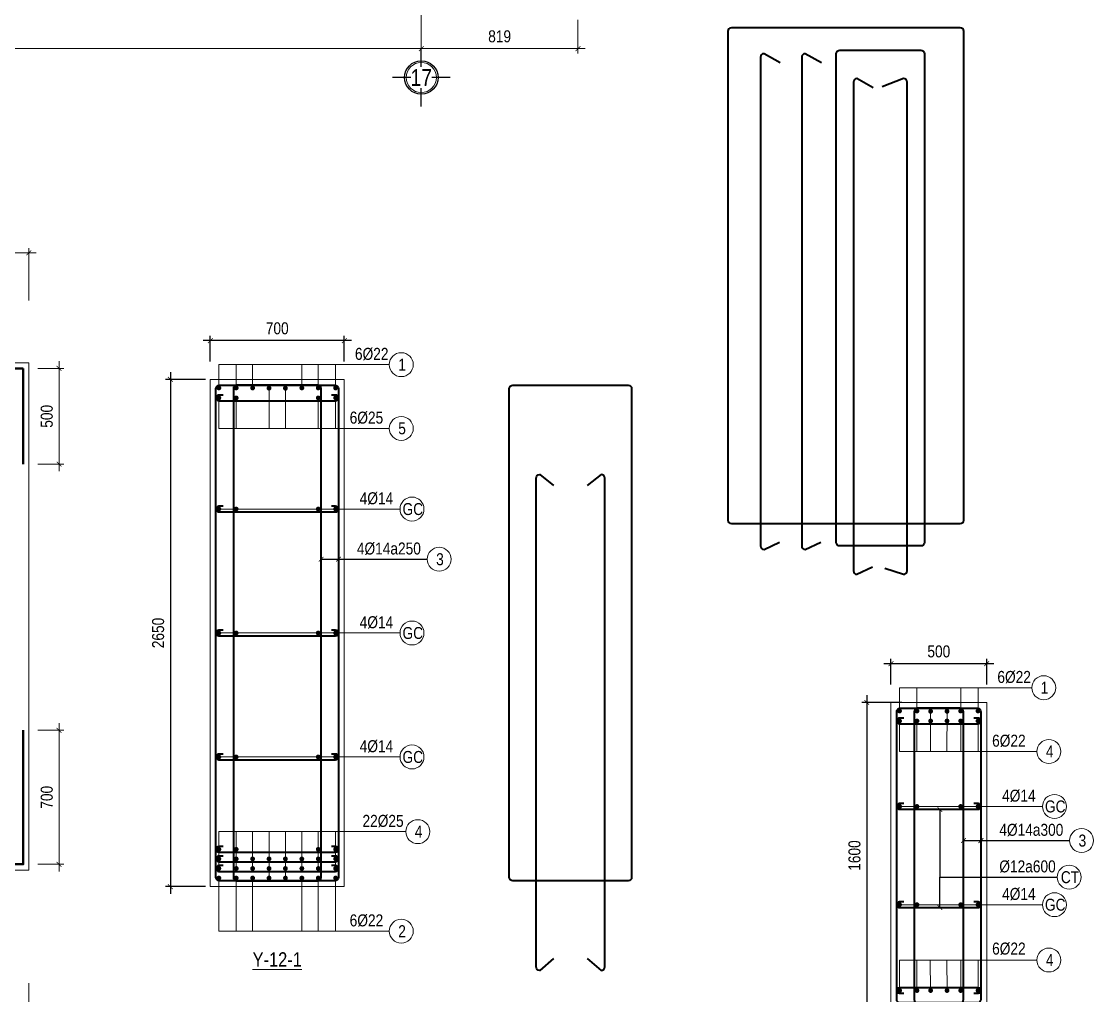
# Model space of a CAD drawing. Header units: millimetres. Extents: x 3014920 to 3563667, y -1638653 to -1356471.
# Drawn here: x 3159477 to 3165078, y -1615608 to -1610520 of the extents above; entities that cross this region are included whole.
import ezdxf
from ezdxf.enums import TextEntityAlignment as Align

# ---------------------------------------------------------------- set-up
doc = ezdxf.new("R2010")
doc.units = ezdxf.units.MM
doc.header["$MEASUREMENT"] = 0
doc.header["$PDMODE"] = 2
doc.layers.get('0').update_dxf_attribs({"lineweight": 9})
doc.layers.get('Defpoints').update_dxf_attribs({"color": 10, "lineweight": 0})
for name, color, linetype, lineweight in [('2', 2, 'Continuous', 20), ('CDAI', 21, 'Continuous', 40), ('CTHEP', 50, 'Continuous', 50), ('DBAO', 90, 'Continuous', 13), ('DGIONG', 130, 'Continuous', 13), ('KTH', 154, 'Continuous', 9), ('TEXT', 7, 'Continuous', 15)]:
    doc.layers.add(name, color=color, linetype=linetype, lineweight=lineweight)
doc.layers.add('8', color=8, linetype='Continuous')
doc.styles.add('HELVECONDENSE', font='VHELVCN_0.TTF')
doc.styles.add('Star-HelCon', font='VHELVCN_0.TTF')
doc.styles.add('TTP-HelCon', font='VHELVCN_0.TTF')
doc.dimstyles.new('TTP-25', dxfattribs={"dimscale": 25, "dimtxt": 2.5, "dimasz": 1, "dimexe": 1, "dimexo": 1, "dimgap": 0.09, "dimtad": 0, "dimdec": 4, "dimrnd": 1, "dimzin": 9, "dimdsep": 46, "dimtxsty": 'TTP-HelCon', "dimblk": 'ARCHTICK', "dimcen": 0.09, "dimdle": 1.5, "dimclrd": 256, "dimclre": 256, "dimclrt": 7, "dimadec": 0, "dimazin": 0, "dimtfac": 1, "dimtdec": 4, "dimtmove": 0, "dimatfit": 3, "dimldrblk": 'ARCHTICK', "dimfxl": 1, "dimtvp": 1, "dimtolj": 1, "dimtzin": 0, "dimarcsym": 0})

# ---------------------------------------------------------------- blocks, each defined once
blk = doc.blocks.new('_ArchTick')
at = {"color": 0, "linetype": 'ByBlock', "const_width": 0.15}
blk.add_lwpolyline([(-0.5, -0.5), (0.5, 0.5)], dxfattribs=at)
blk = doc.blocks.new('*D2740')
at = {"layer": 'Defpoints', "color": 0, "transparency": 16777216}
for p in [(400, 65.3), (10850, 65.3), (400, -475.6)]:
    blk.add_point(p, dxfattribs=at)
at = {"layer": 'KTH', "lineweight": -2, "transparency": 16777216}
for p, q in [((400, 40.3), (400, -500.6)), ((10850, 40.3), (10850, -500.6)), ((10887.5, -475.6), (362.5, -475.6))]:
    blk.add_line(p, q, dxfattribs=at)
at = {"layer": 'KTH', "lineweight": -2, "transparency": 16777216, "xscale": 25, "yscale": 25, "zscale": 25, "rotation": 180}
blk.add_blockref('_ArchTick', (400, -475.6), dxfattribs=at)
at = {"layer": 'KTH', "lineweight": -2, "transparency": 16777216, "xscale": 25, "yscale": 25, "zscale": 25}
blk.add_blockref('_ArchTick', (10850, -475.6), dxfattribs=at)
at = {"layer": 'KTH', "color": 7, "transparency": 16777216, "insert": (5625, -411.7), "char_height": 62.5, "attachment_point": 5, "style": 'TTP-HelCon'}
blk.add_mtext('\\A1;10450', dxfattribs=at)
blk = doc.blocks.new('*D2747')
at = {"layer": 'Defpoints', "color": 0, "transparency": 16777216}
for p in [(10850, -334.5), (11668.5, -300.6), (11668.5, -475.6)]:
    blk.add_point(p, dxfattribs=at)
at = {"layer": 'KTH', "lineweight": -2, "transparency": 16777216}
for p, q in [((11668.5, -325.6), (11668.5, -500.6)), ((10850, -359.5), (10850, -500.6)), ((10812.5, -475.6), (11706, -475.6))]:
    blk.add_line(p, q, dxfattribs=at)
at = {"layer": 'KTH', "lineweight": -2, "transparency": 16777216, "xscale": 25, "yscale": 25, "zscale": 25, "rotation": 180}
blk.add_blockref('_ArchTick', (10850, -475.6), dxfattribs=at)
at = {"layer": 'KTH', "lineweight": -2, "transparency": 16777216, "xscale": 25, "yscale": 25, "zscale": 25}
blk.add_blockref('_ArchTick', (11668.5, -475.6), dxfattribs=at)
at = {"layer": 'KTH', "color": 7, "transparency": 16777216, "insert": (11259.3, -411.7), "char_height": 62.5, "attachment_point": 5, "style": 'TTP-HelCon'}
blk.add_mtext('\\A1;819', dxfattribs=at)
blk = doc.blocks.new('dau truc')
blk.add_circle((0, 0), 180)
at = {"layer": '8'}
for p, q in [((0, 127), (0, 345)), ((-127, 0), (-345, 0)), ((0, -345), (0, -127)), ((345, 0), (127, 0))]:
    blk.add_line(p, q, dxfattribs=at)
blk.add_circle((0, 0), 200, dxfattribs=at)
at = {"layer": 'TEXT', "style": 'HELVECONDENSE'}
blk.add_attdef('A', text='', height=233, dxfattribs=at).set_placement((0, 0), align=Align.MIDDLE)
blk = doc.blocks.new('*D377')
at = {"layer": 'Defpoints', "color": 0, "ltscale": 500, "transparency": 16777216}
for p in [(3160463.2, -1612389.1), (3160255, -1615039.1), (3160463.2, -1615039.1)]:
    blk.add_point(p, dxfattribs=at)
at = {"layer": 'KTH', "lineweight": -2, "ltscale": 500, "transparency": 16777216}
for p, q in [((3160438.2, -1612389.1), (3160230, -1612389.1)), ((3160255, -1612351.6), (3160255, -1615076.6)), ((3160438.2, -1615039.1), (3160230, -1615039.1))]:
    blk.add_line(p, q, dxfattribs=at)
at = {"layer": 'KTH', "lineweight": -2, "ltscale": 500, "transparency": 16777216, "xscale": 25, "yscale": 25, "zscale": 25}
for p, rotation in [((3160255, -1612389.1), 90), ((3160255, -1615039.1), 270)]:
    blk.add_blockref('_ArchTick', p, dxfattribs=dict(at, rotation=rotation))
at = {"layer": 'KTH', "color": 7, "ltscale": 500, "transparency": 16777216, "insert": (3160191.1, -1613714.1), "char_height": 62.5, "attachment_point": 5, "rotation": 90, "style": 'TTP-HelCon'}
blk.add_mtext('\\A1;2650', dxfattribs=at)
blk = doc.blocks.new('*D378')
at = {"layer": 'Defpoints', "color": 0, "ltscale": 500, "transparency": 16777216}
for p in [(3160463.2, -1612186.9), (3160463.2, -1612320.1), (3161163.2, -1612320.1)]:
    blk.add_point(p, dxfattribs=at)
at = {"layer": 'KTH', "lineweight": -2, "ltscale": 500, "transparency": 16777216}
for p, q in [((3160463.2, -1612295.1), (3160463.2, -1612161.9)), ((3161163.2, -1612295.1), (3161163.2, -1612161.9)), ((3161200.7, -1612186.9), (3160425.7, -1612186.9))]:
    blk.add_line(p, q, dxfattribs=at)
at = {"layer": 'KTH', "lineweight": -2, "ltscale": 500, "transparency": 16777216, "xscale": 25, "yscale": 25, "zscale": 25, "rotation": 180}
blk.add_blockref('_ArchTick', (3160463.2, -1612186.9), dxfattribs=at)
at = {"layer": 'KTH', "lineweight": -2, "ltscale": 500, "transparency": 16777216, "xscale": 25, "yscale": 25, "zscale": 25}
blk.add_blockref('_ArchTick', (3161163.2, -1612186.9), dxfattribs=at)
at = {"layer": 'KTH', "color": 7, "ltscale": 500, "transparency": 16777216, "insert": (3160813.2, -1612123), "char_height": 62.5, "attachment_point": 5, "style": 'TTP-HelCon'}
blk.add_mtext('\\A1;700', dxfattribs=at)
blk = doc.blocks.new('*D2760')
at = {"layer": 'Defpoints', "color": 0, "transparency": 16777216}
for p in [(-30, 604), (-30, 330), (8769.8, 330)]:
    blk.add_point(p, dxfattribs=at)
at = {"layer": 'KTH', "lineweight": -2, "transparency": 16777216}
for p, q in [((-30, 355), (-30, 629)), ((8769.8, 355), (8769.8, 629)), ((8807.3, 604), (-67.5, 604))]:
    blk.add_line(p, q, dxfattribs=at)
at = {"layer": 'KTH', "lineweight": -2, "transparency": 16777216, "xscale": 25, "yscale": 25, "zscale": 25, "rotation": 180}
blk.add_blockref('_ArchTick', (-30, 604), dxfattribs=at)
at = {"layer": 'KTH', "lineweight": -2, "transparency": 16777216, "xscale": 25, "yscale": 25, "zscale": 25}
blk.add_blockref('_ArchTick', (8769.8, 604), dxfattribs=at)
at = {"layer": 'KTH', "color": 7, "transparency": 16777216, "insert": (4369.9, 667.8), "char_height": 62.5, "attachment_point": 5, "style": 'TTP-HelCon'}
blk.add_mtext('\\A1;8800', dxfattribs=at)
blk = doc.blocks.new('*D2761')
at = {"layer": 'Defpoints', "color": 0, "transparency": 16777216}
for p in [(-30, -3185.5), (8770, -3185.5), (8770, -3610.5)]:
    blk.add_point(p, dxfattribs=at)
at = {"layer": 'KTH', "lineweight": -2, "transparency": 16777216}
for p, q in [((-30, -3210.5), (-30, -3635.5)), ((8770, -3210.5), (8770, -3635.5)), ((-67.5, -3610.5), (8807.5, -3610.5))]:
    blk.add_line(p, q, dxfattribs=at)
at = {"layer": 'KTH', "lineweight": -2, "transparency": 16777216, "xscale": 25, "yscale": 25, "zscale": 25, "rotation": 180}
blk.add_blockref('_ArchTick', (-30, -3610.5), dxfattribs=at)
at = {"layer": 'KTH', "lineweight": -2, "transparency": 16777216, "xscale": 25, "yscale": 25, "zscale": 25}
blk.add_blockref('_ArchTick', (8770, -3610.5), dxfattribs=at)
at = {"layer": 'KTH', "color": 7, "transparency": 16777216, "insert": (4370, -3546.7), "char_height": 62.5, "attachment_point": 5, "style": 'TTP-HelCon'}
blk.add_mtext('\\A1;8800', dxfattribs=at)
blk = doc.blocks.new('*D2765')
at = {"layer": 'Defpoints', "color": 0, "transparency": 16777216}
for p in [(8791.6, 0), (8791.6, -500), (8927.3, -500)]:
    blk.add_point(p, dxfattribs=at)
at = {"layer": 'KTH', "lineweight": -2, "transparency": 16777216}
for p, q in [((8927.3, 37.5), (8927.3, -537.5)), ((8816.6, 0), (8952.3, 0)), ((8816.6, -500), (8952.3, -500))]:
    blk.add_line(p, q, dxfattribs=at)
at = {"layer": 'KTH', "lineweight": -2, "transparency": 16777216, "xscale": 25, "yscale": 25, "zscale": 25}
for p, rotation in [((8927.3, 0), 90), ((8927.3, -500), 270)]:
    blk.add_blockref('_ArchTick', p, dxfattribs=dict(at, rotation=rotation))
at = {"layer": 'KTH', "color": 7, "transparency": 16777216, "insert": (8863.5, -250), "char_height": 62.5, "attachment_point": 5, "rotation": 90, "style": 'TTP-HelCon'}
blk.add_mtext('\\A1;500', dxfattribs=at)
blk = doc.blocks.new('*D2766')
at = {"layer": 'Defpoints', "color": 0, "transparency": 16777216}
for p in [(8791.6, -1890), (8791.6, -2590), (8927.3, -2590)]:
    blk.add_point(p, dxfattribs=at)
at = {"layer": 'KTH', "lineweight": -2, "transparency": 16777216}
for p, q in [((8816.6, -1890), (8952.3, -1890)), ((8927.3, -1852.5), (8927.3, -2627.5)), ((8816.6, -2590), (8952.3, -2590))]:
    blk.add_line(p, q, dxfattribs=at)
at = {"layer": 'KTH', "lineweight": -2, "transparency": 16777216, "xscale": 25, "yscale": 25, "zscale": 25}
for p, rotation in [((8927.3, -1890), 90), ((8927.3, -2590), 270)]:
    blk.add_blockref('_ArchTick', p, dxfattribs=dict(at, rotation=rotation))
at = {"layer": 'KTH', "color": 7, "transparency": 16777216, "insert": (8863.5, -2240), "char_height": 62.5, "attachment_point": 5, "rotation": 90, "style": 'TTP-HelCon'}
blk.add_mtext('\\A1;700', dxfattribs=at)
blk = doc.blocks.new('*D2107')
at = {"layer": 'Defpoints', "color": 0, "ltscale": 500, "transparency": 16777216}
for p in [(3164101.1, -1614076.7), (3163892.9, -1615676.7), (3164101.1, -1615676.7)]:
    blk.add_point(p, dxfattribs=at)
at = {"layer": 'KTH', "lineweight": -2, "ltscale": 500, "transparency": 16777216}
for p, q in [((3164076.1, -1614076.7), (3163867.9, -1614076.7)), ((3163892.9, -1614039.2), (3163892.9, -1615714.2)), ((3164076.1, -1615676.7), (3163867.9, -1615676.7))]:
    blk.add_line(p, q, dxfattribs=at)
at = {"layer": 'KTH', "lineweight": -2, "ltscale": 500, "transparency": 16777216, "xscale": 25, "yscale": 25, "zscale": 25}
for p, rotation in [((3163892.9, -1614076.7), 90), ((3163892.9, -1615676.7), 270)]:
    blk.add_blockref('_ArchTick', p, dxfattribs=dict(at, rotation=rotation))
at = {"layer": 'KTH', "color": 7, "ltscale": 500, "transparency": 16777216, "insert": (3163829, -1614876.7), "char_height": 62.5, "attachment_point": 5, "rotation": 90, "style": 'TTP-HelCon'}
blk.add_mtext('\\A1;1600', dxfattribs=at)
blk = doc.blocks.new('*D2108')
at = {"layer": 'Defpoints', "color": 0, "ltscale": 500, "transparency": 16777216}
for p in [(3164019.6, -1613874.5), (3164019.6, -1614007.7), (3164519.6, -1614007.7)]:
    blk.add_point(p, dxfattribs=at)
at = {"layer": 'KTH', "lineweight": -2, "ltscale": 500, "transparency": 16777216}
for p, q in [((3164019.6, -1613982.7), (3164019.6, -1613849.5)), ((3164519.6, -1613982.7), (3164519.6, -1613849.5)), ((3164557.1, -1613874.5), (3163982.1, -1613874.5))]:
    blk.add_line(p, q, dxfattribs=at)
at = {"layer": 'KTH', "lineweight": -2, "ltscale": 500, "transparency": 16777216, "xscale": 25, "yscale": 25, "zscale": 25, "rotation": 180}
blk.add_blockref('_ArchTick', (3164019.6, -1613874.5), dxfattribs=at)
at = {"layer": 'KTH', "lineweight": -2, "ltscale": 500, "transparency": 16777216, "xscale": 25, "yscale": 25, "zscale": 25}
blk.add_blockref('_ArchTick', (3164519.6, -1613874.5), dxfattribs=at)
at = {"layer": 'KTH', "color": 7, "ltscale": 500, "transparency": 16777216, "insert": (3164269.6, -1613810.6), "char_height": 62.5, "attachment_point": 5, "style": 'TTP-HelCon'}
blk.add_mtext('\\A1;500', dxfattribs=at)
blk = doc.blocks.new('2Y-11')
at = {"layer": '2', "ltscale": 300}
ref = blk.add_blockref('dau truc', (10850.00511, -626.43588), dxfattribs=dict(at, xscale=0.4367131295148283, yscale=0.4367131295148283, zscale=0.4367131295148283))
ref.add_attrib('A', '17', dxfattribs={"layer": 'TEXT', "height": 87.5, "style": 'HELVECONDENSE'}).set_placement((10850.00511, -626.43588), align=Align.MIDDLE)
at = {"layer": 'KTH'}
dim = blk.add_linear_dim(base=(400, -475.57134), p1=(10850, 65.32625), p2=(400, 65.32625), dimstyle='TTP-25', override={"dimtmove": 1}, dxfattribs=at)
dim.commit()
dim.dimension.update_dxf_attribs({"geometry": '*D2740', "text_midpoint": (5625, -411.73801)})
dim = blk.add_linear_dim(base=(11668.5243, -475.57134), p1=(10850, -334.51339), p2=(11668.5243, -300.6156), angle=180, dimstyle='TTP-25', override={"dimtmove": 1}, dxfattribs=at)
dim.commit()
dim.dimension.update_dxf_attribs({"geometry": '*D2747', "text_midpoint": (11259.26215, -411.73801)})
blk = doc.blocks.new('2Y-12')
at = {"layer": 'CTHEP'}
for p, q in [((0, 0), (8740.05047, 0)), ((8740.05047, 0), (8740.05047, -500))]:
    blk.add_line(p, q, dxfattribs=at)
blk.add_lwpolyline([(8740.05047, -1890), (8740.05047, -2589.99999), (0, -2590)], dxfattribs=at)
at = {"layer": 'DBAO'}
for p in [(7770.0075, 30), (8770.05047, -2620)]:
    blk.add_line(p, (8770.05047, 30), dxfattribs=at)
at = {"layer": 'DBAO', "linetype": 'Continuous'}
blk.add_line((8770.04297, 30), (8770.04297, -2620), dxfattribs=at)
at = {"layer": 'DBAO', "linetype": 'Continuous', "flags": 128}
blk.add_lwpolyline([(8770.04297, -2620), (-30, -2620), (-30, 30)], dxfattribs=at)
at = {"layer": 'KTH'}
dim = blk.add_linear_dim(base=(-30, 604.00461), p1=(8769.80353, 330), p2=(-30, 330), dimstyle='TTP-25', override={"dimtmove": 1}, dxfattribs=at)
dim.commit()
dim.dimension.update_dxf_attribs({"geometry": '*D2760', "text_midpoint": (4369.90177, 667.83794)})
for base, p1, p2, angle, picture, middle in [((8927.31973, -500), (8791.6335, 0), (8791.6335, -500), 90, '*D2765', (8863.48639, -250)), ((8927.31973, -2590), (8791.6335, -1890), (8791.6335, -2590), 90, '*D2766', (8863.48639, -2240)), ((8770.04297, -3610.49587), (-30, -3185.54014), (8770.04297, -3185.54014), 180, '*D2761', (4370.02148, -3546.66254))]:
    dim = blk.add_linear_dim(base=base, p1=p1, p2=p2, angle=angle, dimstyle='TTP-25', override={"dimtmove": 1}, dxfattribs=at)
    dim.commit()
    dim.dimension.update_dxf_attribs({"geometry": picture, "text_midpoint": middle})

msp = doc.modelspace()

# ---------------------------------------------------------------- linework, layer by layer
at = {"layer": 'CDAI'}
for points in [[(3164381.31462, -1610552.62549), (3163185.81462, -1610552.62549, 0.4142135624), (3163167.06462, -1610571.37549), (3163167.06462, -1613123.87549, 0.4142135624), (3163185.81462, -1613142.62549), (3164381.31462, -1613142.62549, 0.4142135624), (3164400.06462, -1613123.87549), (3164400.06462, -1610571.37549, 0.4142135624)], [(3163752.13966, -1610669.40836), (3164175.71109, -1610669.40837, -0.4142135624), (3164194.46109, -1610688.15837), (3164194.46109, -1613240.65837, -0.4142135624), (3164175.71109, -1613259.40837), (3163752.13966, -1613259.40837, -0.4142135624), (3163733.38966, -1613240.65837), (3163733.38966, -1610688.15836, -0.4142135624)], [(3164068.33709, -1614106.71773), (3164470.83709, -1614106.71773, -0.4142135624), (3164489.58709, -1614125.46773), (3164489.58709, -1615627.96773, -0.4142135624), (3164470.83709, -1615646.71773), (3164068.33709, -1615646.71773, -0.4142135624), (3164049.58709, -1615627.96773), (3164049.58709, -1614125.46773, -0.4142135624)], [(3164380.12281, -1614106.71773), (3164159.05138, -1614106.71774, 0.4142135624), (3164140.30138, -1614125.46774), (3164140.30138, -1615627.96774, 0.4142135624), (3164159.05138, -1615646.71774), (3164380.12281, -1615646.71773, 0.4142135624), (3164398.87281, -1615627.96773), (3164398.87281, -1614125.46773, 0.4142135624)]]:
    msp.add_lwpolyline(points, format="xyb", close=True, dxfattribs=at)
for points in [[(3163440.45269, -1610736.2876), (3163356.28787, -1610688.167, 0.4142135624), (3163337.53787, -1610706.917), (3163337.53787, -1613259.417, 0.4142135624), (3163356.28787, -1613278.167), (3163436.95381, -1613239.74693)], [(3163656.17591, -1610736.2876), (3163572.01109, -1610688.167, 0.4142135624), (3163553.26109, -1610706.917), (3163553.26109, -1613259.417, 0.4142135624), (3163572.01109, -1613278.167), (3163652.67703, -1613239.74693)], [(3163926.30448, -1610865.64226), (3163842.13966, -1610817.52166, 0.4142135624), (3163823.38966, -1610836.27166), (3163823.38966, -1613388.77166, 0.4142135624), (3163842.13966, -1613407.52166), (3163922.8056, -1613369.10158)], [(3163986.84613, -1613375.72239), (3164085.71109, -1613407.52166, 0.4142135624), (3164104.46109, -1613388.77166), (3164104.46109, -1610836.27166, 0.4142135624), (3164085.71109, -1610817.52166), (3163972.96603, -1610861.81474)], [(3164086.50708, -1614158.64952), (3164064.58709, -1614158.64952, 0.4142135624), (3164049.58709, -1614173.64952, 0.4142135624), (3164064.58709, -1614188.64952), (3164474.58709, -1614188.64952, 0.4142135624), (3164489.58709, -1614173.64952, 0.4142135624), (3164474.58709, -1614158.64952), (3164452.6671, -1614158.64952)], [(3164086.50708, -1614605.05107), (3164064.58709, -1614605.05107, 0.4142135624), (3164049.58709, -1614620.05107, 0.4142135624), (3164064.58709, -1614635.05107), (3164474.58709, -1614635.05107, 0.4142135624), (3164489.58709, -1614620.05107, 0.4142135624), (3164474.58709, -1614605.05107), (3164452.6671, -1614605.05107)], [(3164086.50708, -1615118.3844), (3164064.58709, -1615118.3844, 0.4142135624), (3164049.58709, -1615133.3844, 0.4142135624), (3164064.58709, -1615148.3844), (3164474.58709, -1615148.3844, 0.4142135624), (3164489.58709, -1615133.3844, 0.4142135624), (3164474.58709, -1615118.3844), (3164452.6671, -1615118.3844)], [(3164086.50708, -1615596.70224), (3164064.58709, -1615596.70224, -0.4142135624), (3164049.58709, -1615581.70224, -0.4142135624), (3164064.58709, -1615566.70224), (3164474.58709, -1615566.70224, -0.4142135624), (3164489.58709, -1615581.70224, -0.4142135624), (3164474.58709, -1615596.70224), (3164452.6671, -1615596.70224)]]:
    msp.add_lwpolyline(points, format="xyb", dxfattribs=at)
at = {"layer": 'CDAI', "elevation": 0}
for points in [[(3160511.96043, -1612419.12339), (3161114.46043, -1612419.12339, -0.4142135624), (3161133.21043, -1612437.87339), (3161133.21043, -1614990.37339, -0.4142135624), (3161114.46043, -1615009.12339), (3160511.96043, -1615009.12339, -0.4142135624), (3160493.21043, -1614990.37339), (3160493.21043, -1612437.87339, -0.4142135624)], [(3161023.74615, -1612419.12339), (3160602.67472, -1612419.12339, 0.4142135624), (3160583.92472, -1612437.87339), (3160583.92472, -1614990.37339, 0.4142135624), (3160602.67472, -1615009.12339), (3161023.74615, -1615009.12339, 0.4142135624), (3161042.49615, -1614990.37339), (3161042.49615, -1612437.87339, 0.4142135624)], [(3162043.61712, -1612419.12339), (3162646.11712, -1612419.12339, -0.4142135624), (3162664.86712, -1612437.87339), (3162664.86712, -1614990.37339, -0.4142135624), (3162646.11712, -1615009.12339), (3162043.61712, -1615009.12339, -0.4142135624), (3162024.86712, -1614990.37339), (3162024.86712, -1612437.87339, -0.4142135624)]]:
    msp.add_lwpolyline(points, format="xyb", close=True, dxfattribs=at)
for points in [[(3160530.13042, -1612471.05517), (3160508.21043, -1612471.05517, 0.4142135624), (3160493.21043, -1612486.05517, 0.4142135624), (3160508.21043, -1612501.05517), (3161118.21043, -1612501.05517, 0.4142135624), (3161133.21043, -1612486.05517, 0.4142135624), (3161118.21043, -1612471.05517), (3161096.29044, -1612471.05517)], [(3162257.17397, -1615413.86112), (3162184.33141, -1615476.79454, -0.4142135624), (3162165.58141, -1615458.04454), (3162165.58141, -1612905.54454, -0.4142135624), (3162184.33141, -1612886.79454), (3162257.17397, -1612943.19931)], [(3162432.56028, -1615413.86112), (3162505.40284, -1615476.79454, 0.4142135624), (3162524.15284, -1615458.04454), (3162524.15284, -1612905.54454, 0.4142135624), (3162505.40284, -1612886.79454), (3162432.56028, -1612943.19931)], [(3160530.13042, -1613051.62339), (3160508.21043, -1613051.62339, 0.4142135624), (3160493.21043, -1613066.62339, 0.4142135624), (3160508.21043, -1613081.62339), (3161118.21043, -1613081.62339, 0.4142135624), (3161133.21043, -1613066.62339, 0.4142135624), (3161118.21043, -1613051.62339), (3161096.29044, -1613051.62339)], [(3160530.13042, -1613699.12339), (3160508.21043, -1613699.12339, 0.4142135624), (3160493.21043, -1613714.12339, 0.4142135624), (3160508.21043, -1613729.12339), (3161118.21043, -1613729.12339, 0.4142135624), (3161133.21043, -1613714.12339, 0.4142135624), (3161118.21043, -1613699.12339), (3161096.29044, -1613699.12339)], [(3160530.13042, -1614346.62339), (3160508.21043, -1614346.62339, 0.4142135624), (3160493.21043, -1614361.62339, 0.4142135624), (3160508.21043, -1614376.62339), (3161118.21043, -1614376.62339, 0.4142135624), (3161133.21043, -1614361.62339, 0.4142135624), (3161118.21043, -1614346.62339), (3161096.29044, -1614346.62339)], [(3160530.13042, -1614829.12339), (3160508.21043, -1614829.12339, 0.4142135624), (3160493.21043, -1614844.12339, 0.4142135624), (3160508.21043, -1614859.12339), (3161118.21043, -1614859.12339, 0.4142135624), (3161133.21043, -1614844.12339, 0.4142135624), (3161118.21043, -1614829.12339), (3161096.29044, -1614829.12339)], [(3160530.13042, -1614879.12339), (3160508.21043, -1614879.12339, 0.4142135624), (3160493.21043, -1614894.12339, 0.4142135624), (3160508.21043, -1614909.12339), (3161118.21043, -1614909.12339, 0.4142135624), (3161133.21043, -1614894.12339, 0.4142135624), (3161118.21043, -1614879.12339), (3161096.29044, -1614879.12339)], [(3160530.13042, -1614929.12339), (3160508.21043, -1614929.12339, 0.4142135624), (3160493.21043, -1614944.12339, 0.4142135624), (3160508.21043, -1614959.12339), (3161118.21043, -1614959.12339, 0.4142135624), (3161133.21043, -1614944.12339, 0.4142135624), (3161118.21043, -1614929.12339), (3161096.29044, -1614929.12339)]]:
    msp.add_lwpolyline(points, format="xyb", dxfattribs=at)
at = {"layer": 'CTHEP', "const_width": 12.5, "elevation": 0}
for points in [[(3160501.96043, -1612434.12339, 1), (3160514.46043, -1612434.12339, 1)], [(3160592.67472, -1612434.12339, -1), (3160605.17472, -1612434.12339, -1)], [(3160678.38901, -1612434.12339, -1), (3160690.88901, -1612434.12339, -1)], [(3160764.10329, -1612435.58439, 1), (3160776.60329, -1612435.58439, 1)], [(3160862.31758, -1612435.58439, -1), (3160849.81758, -1612435.58439, -1)], [(3160948.03186, -1612434.12339, 1), (3160935.53186, -1612434.12339, 1)], [(3161033.74615, -1612434.12339, 1), (3161021.24615, -1612434.12339, 1)], [(3161111.96043, -1612434.12339, 1), (3161124.46043, -1612434.12339, 1)], [(3160501.96043, -1612486.05517, -1), (3160514.46043, -1612486.05517, -1)], [(3160592.67472, -1612486.05517, 1), (3160605.17472, -1612486.05517, 1)], [(3161033.74615, -1612486.05517, -1), (3161021.24615, -1612486.05517, -1)], [(3161111.96043, -1612486.05517, -1), (3161124.46043, -1612486.05517, -1)], [(3160501.96043, -1613066.62339, 1), (3160514.46043, -1613066.62339, 1)], [(3160592.67472, -1613066.62339, 1), (3160605.17472, -1613066.62339, 1)], [(3161021.24615, -1613066.62339, 1), (3161033.74615, -1613066.62339, 1)], [(3161111.96043, -1613066.62339, 1), (3161124.46043, -1613066.62339, 1)], [(3160501.96043, -1613714.12339, 1), (3160514.46043, -1613714.12339, 1)], [(3160592.67472, -1613714.12339, 1), (3160605.17472, -1613714.12339, 1)], [(3161021.24615, -1613714.12339, 1), (3161033.74615, -1613714.12339, 1)], [(3161111.96043, -1613714.12339, 1), (3161124.46043, -1613714.12339, 1)], [(3160501.96043, -1614361.62339, 1), (3160514.46043, -1614361.62339, 1)], [(3160592.67472, -1614361.62339, 1), (3160605.17472, -1614361.62339, 1)], [(3161021.24615, -1614361.62339, 1), (3161033.74615, -1614361.62339, 1)], [(3161111.96043, -1614361.62339, 1), (3161124.46043, -1614361.62339, 1)], [(3160501.96043, -1614844.12339, -1), (3160514.46043, -1614844.12339, -1)], [(3160592.67472, -1614844.12339, -1), (3160605.17472, -1614844.12339, -1)], [(3161021.24615, -1614844.12339, -1), (3161033.74615, -1614844.12339, -1)], [(3161111.96043, -1614844.12339, -1), (3161124.46043, -1614844.12339, -1)], [(3160501.96043, -1614894.12339, -1), (3160514.46043, -1614894.12339, -1)], [(3160592.67472, -1614894.12339, -1), (3160605.17472, -1614894.12339, -1)], [(3160678.38901, -1614894.12339, 1), (3160690.88901, -1614894.12339, 1)], [(3160764.10329, -1614894.12339, 1), (3160776.60329, -1614894.12339, 1)], [(3160862.31758, -1614894.12339, -1), (3160849.81758, -1614894.12339, -1)], [(3160948.03186, -1614894.12339, -1), (3160935.53186, -1614894.12339, -1)], [(3161021.24615, -1614894.12339, -1), (3161033.74615, -1614894.12339, -1)], [(3161111.96043, -1614894.12339, -1), (3161124.46043, -1614894.12339, -1)], [(3160501.96043, -1614944.12339, -1), (3160514.46043, -1614944.12339, -1)], [(3160592.67472, -1614944.12339, 1), (3160605.17472, -1614944.12339, 1)], [(3160678.38901, -1614944.12339, 1), (3160690.88901, -1614944.12339, 1)], [(3160764.10329, -1614944.12339, 1), (3160776.60329, -1614944.12339, 1)], [(3160862.31758, -1614944.12339, -1), (3160849.81758, -1614944.12339, -1)], [(3160948.03186, -1614944.12339, -1), (3160935.53186, -1614944.12339, -1)], [(3161033.74615, -1614944.12339, -1), (3161021.24615, -1614944.12339, -1)], [(3161111.96043, -1614944.12339, -1), (3161124.46043, -1614944.12339, -1)], [(3160501.96043, -1614994.12339, 1), (3160514.46043, -1614994.12339, 1)], [(3160592.67472, -1614994.12339, 1), (3160605.17472, -1614994.12339, 1)], [(3160678.38901, -1614994.12339, 1), (3160690.88901, -1614994.12339, 1)], [(3160764.10329, -1614994.12339, 1), (3160776.60329, -1614994.12339, 1)], [(3160862.31758, -1614994.12339, -1), (3160849.81758, -1614994.12339, -1)], [(3160948.03186, -1614994.12339, -1), (3160935.53186, -1614994.12339, -1)], [(3161033.74615, -1614994.12339, -1), (3161021.24615, -1614994.12339, -1)], [(3161111.96043, -1614994.12339, 1), (3161124.46043, -1614994.12339, 1)]]:
    msp.add_lwpolyline(points, format="xyb", close=True, dxfattribs=at)
at = {"layer": 'CTHEP', "const_width": 12.5}
for points in [[(3164058.33709, -1614121.71773, 1), (3164070.83709, -1614121.71773, 1)], [(3164149.05138, -1614121.71774, -1), (3164161.55138, -1614121.71774, -1)], [(3164220.47995, -1614123.17874, 1), (3164232.97995, -1614123.17874, 1)], [(3164318.69424, -1614123.17874, -1), (3164306.19424, -1614123.17874, -1)], [(3164390.12281, -1614121.71774, 1), (3164377.62281, -1614121.71774, 1)], [(3164468.33709, -1614121.71773, 1), (3164480.83709, -1614121.71773, 1)], [(3164058.33709, -1614173.64952, -1), (3164070.83709, -1614173.64952, -1)], [(3164149.05138, -1614173.64952, 1), (3164161.55138, -1614173.64952, 1)], [(3164220.47995, -1614173.64952, 1), (3164232.97995, -1614173.64952, 1)], [(3164318.69424, -1614173.64952, -1), (3164306.19424, -1614173.64952, -1)], [(3164390.12281, -1614173.64952, -1), (3164377.62281, -1614173.64952, -1)], [(3164468.33709, -1614173.64952, -1), (3164480.83709, -1614173.64952, -1)], [(3164058.33709, -1614620.05107, 1), (3164070.83709, -1614620.05107, 1)], [(3164149.05138, -1614620.05107, 1), (3164161.55138, -1614620.05107, 1)], [(3164377.62281, -1614620.05107, 1), (3164390.12281, -1614620.05107, 1)], [(3164468.33709, -1614620.05107, 1), (3164480.83709, -1614620.05107, 1)], [(3164058.33709, -1615133.3844, 1), (3164070.83709, -1615133.3844, 1)], [(3164149.05138, -1615133.3844, 1), (3164161.55138, -1615133.3844, 1)], [(3164377.62281, -1615133.3844, 1), (3164390.12281, -1615133.3844, 1)], [(3164468.33709, -1615133.3844, 1), (3164480.83709, -1615133.3844, 1)], [(3164058.33709, -1615581.70224, 1), (3164070.83709, -1615581.70224, 1)], [(3164149.05138, -1615581.70224, -1), (3164161.55138, -1615581.70224, -1)], [(3164220.47995, -1615581.70224, -1), (3164232.97995, -1615581.70224, -1)], [(3164318.69424, -1615581.70224, 1), (3164306.19424, -1615581.70224, 1)], [(3164390.12281, -1615581.70224, 1), (3164377.62281, -1615581.70224, 1)], [(3164468.33709, -1615581.70224, 1), (3164480.83709, -1615581.70224, 1)]]:
    msp.add_lwpolyline(points, format="xyb", close=True, dxfattribs=at)
at = {"layer": 'DBAO', "elevation": 0, "flags": 128}
for points in [[(3161163.21043, -1612389.12339), (3161163.21043, -1615039.12339), (3160463.21043, -1615039.12339), (3160463.21043, -1612389.12339)], [(3160463.21043, -1612389.12339), (3161163.21043, -1612389.12339)]]:
    msp.add_lwpolyline(points, dxfattribs=at)
at = {"layer": 'DBAO', "flags": 128}
for points in [[(3164019.58709, -1614076.71773), (3164519.58709, -1614076.71773)], [(3164519.58709, -1614076.71773), (3164519.58709, -1615676.71773), (3164019.58709, -1615676.71773), (3164019.58709, -1614076.71773)]]:
    msp.add_lwpolyline(points, dxfattribs=at)
at = {"layer": 'DGIONG'}
for p, q in [((3160508.21043, -1612434.12339), (3160508.21043, -1612312.37339)), ((3160508.21043, -1612312.37339), (3161398.80694, -1612312.37339)), ((3160598.92472, -1612434.12339), (3160598.92472, -1612312.37339)), ((3160684.63901, -1612434.12339), (3160684.63901, -1612312.37339)), ((3160941.78186, -1612434.12339), (3160941.78186, -1612312.37339)), ((3161027.49615, -1612434.12339), (3161027.49615, -1612312.37339)), ((3161118.21043, -1612434.12339), (3161118.21043, -1612312.37339)), ((3160770.35329, -1612435.58439), (3160770.35329, -1612645.34867)), ((3160856.06758, -1612435.58439), (3160856.06698, -1612645.34867)), ((3160508.21043, -1612645.34867), (3160508.21043, -1612483.35935)), ((3160598.92472, -1612483.35935), (3160598.92472, -1612645.34867)), ((3161027.49615, -1612483.35935), (3161027.49615, -1612645.34867)), ((3161118.21043, -1612645.34867), (3161118.21043, -1612483.35935)), ((3160508.21043, -1612645.34867), (3161398.80694, -1612645.34867)), ((3160508.21043, -1613066.62339), (3161454.7715, -1613066.62339)), ((3160508.21043, -1613714.12339), (3161454.7715, -1613714.12339)), ((3164064.58709, -1614121.71773), (3164064.58709, -1613999.96773)), ((3164064.58709, -1613999.96773), (3164755.1836, -1613999.96773)), ((3164155.30138, -1614121.71774), (3164155.30138, -1613999.96774)), ((3164383.87281, -1614121.71774), (3164383.87281, -1613999.96774)), ((3164474.58709, -1614121.71773), (3164474.58709, -1613999.96773)), ((3164226.72995, -1614116.92874), (3164226.90902, -1614332.94302)), ((3164312.44424, -1614123.17874), (3164311.88952, -1614332.94302)), ((3164064.58709, -1614332.94302), (3164064.58709, -1614170.95369)), ((3164155.30138, -1614170.95369), (3164155.30138, -1614332.94302)), ((3164383.87281, -1614170.95369), (3164383.87281, -1614332.94302)), ((3164474.58709, -1614332.94302), (3164474.58709, -1614170.95369)), ((3160508.21043, -1614361.62339), (3161454.7715, -1614361.62339)), ((3164064.58709, -1614332.94302), (3164782.21261, -1614332.94302)), ((3164064.58709, -1614620.05107), (3164811.14816, -1614620.05107)), ((3160508.21043, -1614751.83094), (3161484.96182, -1614751.83094)), ((3160508.21043, -1614944.12339), (3160508.21043, -1614751.83094)), ((3160598.92472, -1614944.12339), (3160598.92472, -1614751.83094)), ((3160684.63901, -1614944.12339), (3160684.63901, -1614751.83094)), ((3160770.35329, -1614751.83094), (3160770.35329, -1614994.12339)), ((3160856.06758, -1614751.83094), (3160856.06758, -1614994.12339)), ((3160941.78186, -1614944.12339), (3160941.78186, -1614751.83094)), ((3161027.49615, -1614944.12339), (3161027.49615, -1614751.83094)), ((3161118.21043, -1614944.12339), (3161118.21043, -1614751.83094)), ((3160508.21043, -1615271.52521), (3160508.21043, -1614994.12339)), ((3160598.92472, -1614994.12339), (3160598.92472, -1615271.52521)), ((3160684.63901, -1614994.12339), (3160684.63901, -1615271.52521)), ((3160941.78186, -1614994.12339), (3160941.78186, -1615271.52521)), ((3161027.49615, -1614994.12339), (3161027.49615, -1615271.52521)), ((3161118.21043, -1615271.52521), (3161118.21043, -1614994.12339)), ((3164064.58709, -1615133.3844), (3164811.14816, -1615133.3844)), ((3160508.21043, -1615271.52521), (3161398.80694, -1615271.52521)), ((3164064.58709, -1615422.40874), (3164064.58709, -1615584.39807)), ((3164064.58709, -1615422.40874), (3164782.21261, -1615422.40874)), ((3164155.30138, -1615584.39807), (3164155.30138, -1615422.40874)), ((3164225.51688, -1615581.70224), (3164224.96216, -1615422.40874)), ((3164312.44424, -1615581.70224), (3164311.88952, -1615422.40874)), ((3164383.87281, -1615584.39807), (3164383.87281, -1615422.40874)), ((3164474.58709, -1615422.40874), (3164474.58709, -1615584.39807))]:
    msp.add_line(p, q, dxfattribs=at)
for centre in [(3161461.30694, -1612312.37339), (3161461.30694, -1612645.34867), (3161517.2715, -1613066.62339), (3161659.13727, -1613328.96692), (3161517.2715, -1613714.12339), (3164817.6836, -1613999.96773), (3161517.2715, -1614361.62339), (3164844.71261, -1614332.94302), (3164873.64816, -1614620.05107), (3161547.46182, -1614751.83094), (3165015.51393, -1614798.39826), (3164950.75105, -1614989.49684), (3164873.64816, -1615133.3844), (3161461.30694, -1615271.52521), (3164844.71261, -1615422.40874)]:
    msp.add_circle(centre, 62.5, dxfattribs=at)

# ---------------------------------------------------------------- block references
at = {"layer": 'DBAO'}
msp.add_blockref('2Y-11', (3150715.8613, -1610186.05514), dxfattribs=at)
at = {"layer": 'DBAO', "color": 5}
msp.add_blockref('2Y-12', (3150745.82713, -1612332.16117), dxfattribs=at)

# ---------------------------------------------------------------- texts
at = {"layer": 'TEXT', "style": 'TTP-HelCon'}
for s, p in [('6Þ22', (3161219.16877, -1612287.37339)), ('6Þ25', (3161191.66877, -1612620.34867)), ('4Þ14', (3161243.93623, -1613041.62339)), ('4Þ14a250', (3161229.28897, -1613303.96692)), ('4Þ14', (3161243.93623, -1613689.12339)), ('6Þ22', (3164575.54543, -1613974.96773)), ('6Þ22', (3164548.04543, -1614307.94302)), ('4Þ14', (3161243.93623, -1614336.62339)), ('4Þ14', (3164600.31289, -1614595.05107)), ('22Þ25', (3161258.58255, -1614726.83094)), ('4Þ14a300', (3164585.66563, -1614773.39826)), ('Þ12a600', (3164585.66563, -1614964.49684)), ('4Þ14', (3164600.31289, -1615108.3844)), ('6Þ22', (3161191.66877, -1615246.52521)), ('6Þ22', (3164548.04543, -1615393.89654))]:
    msp.add_text(s, height=62.5, dxfattribs=at).set_placement(p)
at = {"layer": 'TEXT', "style": 'Star-HelCon'}
for s, p in [('1', (3161465.47361, -1612312.37339)), ('5', (3161465.47361, -1612645.34867)), ('GC', (3161521.43816, -1613066.62339)), ('3', (3161663.30394, -1613328.96692)), ('GC', (3161521.43816, -1613714.12339)), ('1', (3164821.85027, -1613999.96773)), ('4', (3164848.87928, -1614332.94302)), ('GC', (3161521.43816, -1614361.62339)), ('GC', (3164877.81482, -1614620.05107)), ('4', (3161551.62848, -1614751.83094)), ('3', (3165019.68059, -1614798.39826)), ('CT', (3164954.91772, -1614989.49684)), ('GC', (3164877.81482, -1615133.3844)), ('2', (3161465.47361, -1615271.52521)), ('4', (3164848.87928, -1615422.40874))]:
    msp.add_text(s, height=62.5, dxfattribs=at).set_placement(p, align=Align.MIDDLE)
at = {"layer": 'TEXT', "style": 'TTP-HelCon'}
msp.add_text('%%UY-12-1', height=75, dxfattribs=at).set_placement((3160813.21043, -1615457.11138), align=Align.CENTER)

# ---------------------------------------------------------------- dimensions: what is measured, and where the dimension line sits
at = {"layer": 'KTH', "ltscale": 500}
dim = msp.add_linear_dim(base=(3160463.21043, -1612186.87339), p1=(3161163.21043, -1612320.11144), p2=(3160463.21043, -1612320.11144), dimstyle='TTP-25', dxfattribs=at)
dim.commit()
dim.dimension.update_dxf_attribs({"geometry": '*D378', "text_midpoint": (3160813.21043, -1612123.04006)})
for base, p1, p2, picture, middle in [((3160254.97279, -1615039.12339), (3160463.21043, -1612389.12339), (3160463.21043, -1615039.12339), '*D377', (3160191.13946, -1613714.12339)), ((3163892.8542, -1615676.71773), (3164101.09184, -1614076.71773), (3164101.09184, -1615676.71773), '*D2107', (3163829.02086, -1614876.71773))]:
    dim = msp.add_linear_dim(base=base, p1=p1, p2=p2, angle=90, dimstyle='TTP-25', dxfattribs=at)
    dim.commit()
    dim.dimension.update_dxf_attribs({"geometry": picture, "text_midpoint": middle})
dim = msp.add_linear_dim(base=(3164019.58709, -1613874.46773), p1=(3164519.58709, -1614007.70579), p2=(3164019.58709, -1614007.70579), text='500', dimstyle='TTP-25', dxfattribs=at)
dim.commit()
dim.dimension.update_dxf_attribs({"geometry": '*D2108', "text_midpoint": (3164269.58709, -1613810.6344)})

# ---------------------------------------------------------------- leaders
at = {"layer": 'DGIONG'}
for points in [[(3161042.49615, -1613328.96692), (3161596.63727, -1613328.96692)], [(3161133.21043, -1613328.96692), (3161596.63727, -1613328.96692)], [(3164275.23127, -1614636.53992), (3164275.23127, -1614989.49684), (3164888.25105, -1614989.49684)], [(3164398.87281, -1614798.39826), (3164953.01393, -1614798.39826)], [(3164489.58709, -1614798.39826), (3164953.01393, -1614798.39826)], [(3164275.23127, -1615148.3844), (3164275.23127, -1614989.49684), (3164888.25105, -1614989.49684)]]:
    msp.add_leader(points, dimstyle='TTP-25', dxfattribs=at)

doc.saveas('drawing.dxf')
